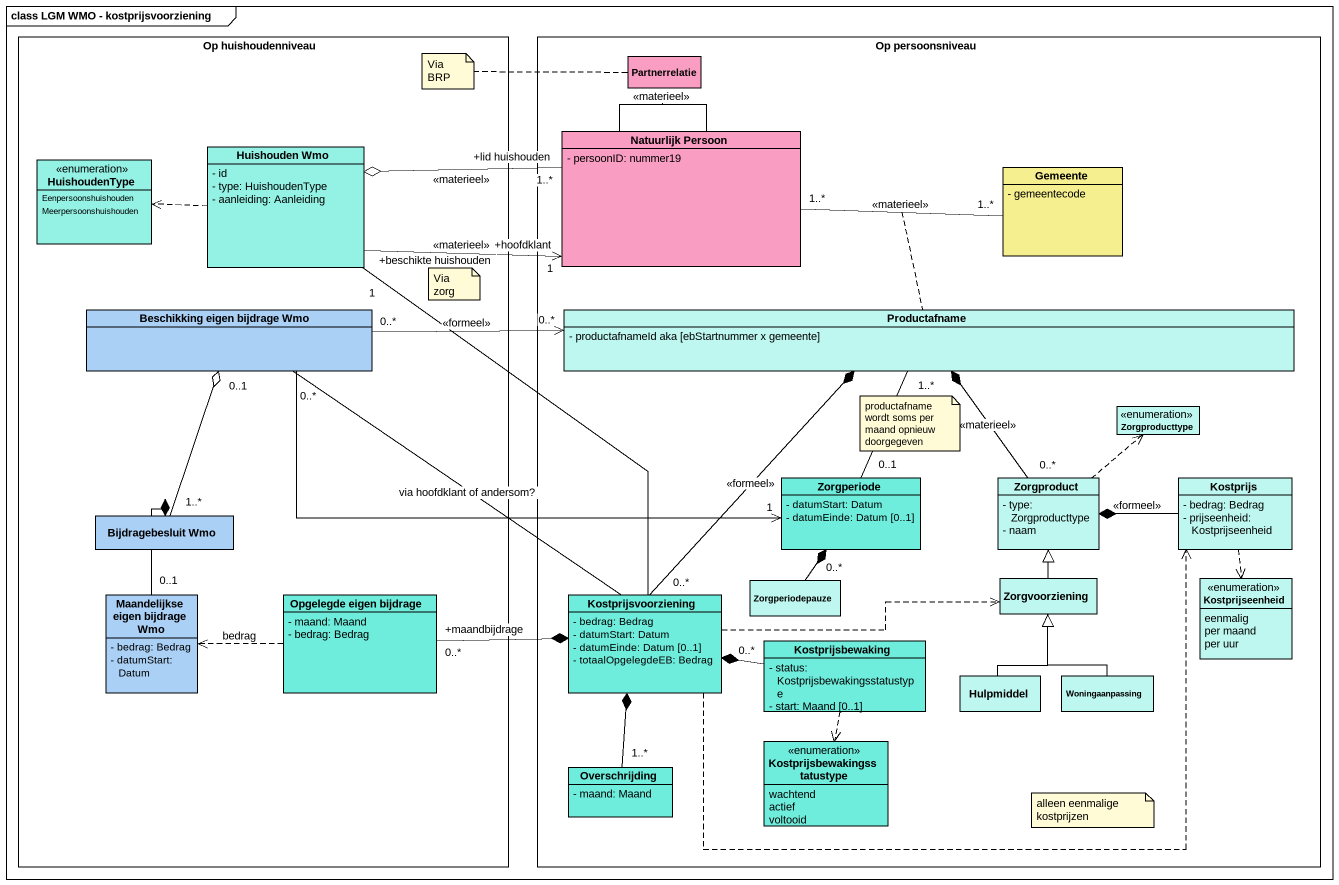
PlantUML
@startuml
mainframe class LGM WMO - kostprijsvoorziening
hide circle
hide empty members
skinparam classAttributeIconSize 0
rectangle "Op huishoudenniveau" as Op_huishoudenniveau {
  enum HuishoudenType #94F2E5 {
    Eenpersoonshuishouden
    Meerpersoonshuishouden
  }
  class "Huishouden Wmo" as Huishouden_Wmo #94F2E5 {
    - id
    - type: HuishoudenType
    - aanleiding: Aanleiding
  }
  class "Beschikking eigen bijdrage Wmo" as Beschikking_eigen_bijdrage #AAD0F6
  class "Bijdragebesluit Wmo" as Bijdragebesluit_Wmo #AAD0F6
  class "Maandelijkse eigen bijdrage Wmo" as Maandelijkse_eigen_bijdrage #AAD0F6 {
    - bedrag: Bedrag
    - datumStart: Datum
  }
  class "Opgelegde eigen bijdrage" as Opgelegde_eigen_bijdrage #6EEDDC {
    - maand: Maand
    - bedrag: Bedrag
  }
}
rectangle "Op persoonsniveau" as Op_persoonsniveau {
  class Partnerrelatie #F99EC2
  class "Natuurlijk Persoon" as Natuurlijk_Persoon #F99EC2 {
    - persoonID: nummer19
  }
  class Gemeente #F6EF90 {
    - gemeentecode
  }
  class Productafname #BEF7EF {
    - productafnameId aka [ebStartnummer x gemeente]
  }
  enum Zorgproducttype #BEF7EF
  class Zorgperiode #6EEDDC {
    - datumStart: Datum
    - datumEinde: Datum [0..1]
  }
  class Zorgproduct #BEF7EF {
    - type: Zorgproducttype
    - naam
  }
  class Kostprijs #BEF7EF {
    - bedrag: Bedrag
    - prijseenheid: Kostprijseenheid
  }
  class Kostprijsvoorziening #6EEDDC {
    - bedrag: Bedrag
    - datumStart: Datum
    - datumEinde: Datum [0..1]
    - totaalOpgelegdeEB: Bedrag
  }
  class Zorgperiodepauze #BEF7EF
  class Zorgvoorziening #BEF7EF
  enum Kostprijseenheid #BEF7EF {
    eenmalig
    per maand
    per uur
  }
  class Kostprijsbewaking #6EEDDC {
    - status: Kostprijsbewakingsstatustype
    - start: Maand [0..1]
  }
  class Hulpmiddel #BEF7EF
  class Woningaanpassing #BEF7EF
  class Overschrijding #6EEDDC {
    - maand: Maand
  }
  enum Kostprijsbewakingsstatustype #6EEDDC {
    wachtend
    actief
    voltooid
  }
}
Natuurlijk_Persoon -- Natuurlijk_Persoon : <<materieel>>
(Natuurlijk_Persoon, Natuurlijk_Persoon) .. Partnerrelatie
Natuurlijk_Persoon "+lid huishouden\n1..*" -left-o Huishouden_Wmo : <<materieel>>
Natuurlijk_Persoon "1..*" -right- "1..*" Gemeente : <<materieel>>
(Natuurlijk_Persoon, Gemeente) .. Productafname
Huishouden_Wmo -right-> "+hoofdklant\n1" Natuurlijk_Persoon : <<materieel>>
Huishouden_Wmo .left.> HuishoudenType
Beschikking_eigen_bijdrage "0..*" -up- "+beschikte huishouden\n1" Huishouden_Wmo : via hoofdklant of andersom?
Beschikking_eigen_bijdrage "0..*" -right-> "0..*" Productafname : <<formeel>>
Beschikking_eigen_bijdrage -right-> "1" Zorgperiode
Zorgperiode "0..1" -up- "1..*" Productafname
Zorgproduct "0..*" -up-* Productafname : <<materieel>>
Zorgproduct .up.> Zorgproducttype
Kostprijs -left-* Zorgproduct : <<formeel>>
Kostprijs ..> Kostprijseenheid
Bijdragebesluit_Wmo "1..*" -up-o "0..1" Beschikking_eigen_bijdrage
Maandelijkse_eigen_bijdrage "0..1" -up-* Bijdragebesluit_Wmo
Opgelegde_eigen_bijdrage .left.> Maandelijkse_eigen_bijdrage : bedrag
Opgelegde_eigen_bijdrage "+maandbijdrage\n0..*" -right-* Kostprijsvoorziening
Kostprijsvoorziening "0..*" -up-* Productafname : <<formeel>>
Kostprijsvoorziening .right.> Kostprijs
Kostprijsvoorziening .right.> Zorgvoorziening
Zorgperiodepauze "0..*" -up-* Zorgperiode
Zorgvoorziening -up-|> Zorgproduct
Kostprijsbewaking "0..*" -left-* Kostprijsvoorziening
Kostprijsbewaking ..> Kostprijsbewakingsstatustype
Hulpmiddel -up-|> Zorgvoorziening
Woningaanpassing -up-|> Zorgvoorziening
Overschrijding "1..*" -up-* Kostprijsvoorziening
note left of Partnerrelatie : Via BRP
note as N2
  Via zorg
end note
note as N3
  productafname wordt soms per maand opnieuw doorgegeven
end note
note as N4
  alleen eenmalige kostprijzen
end note
@enduml
